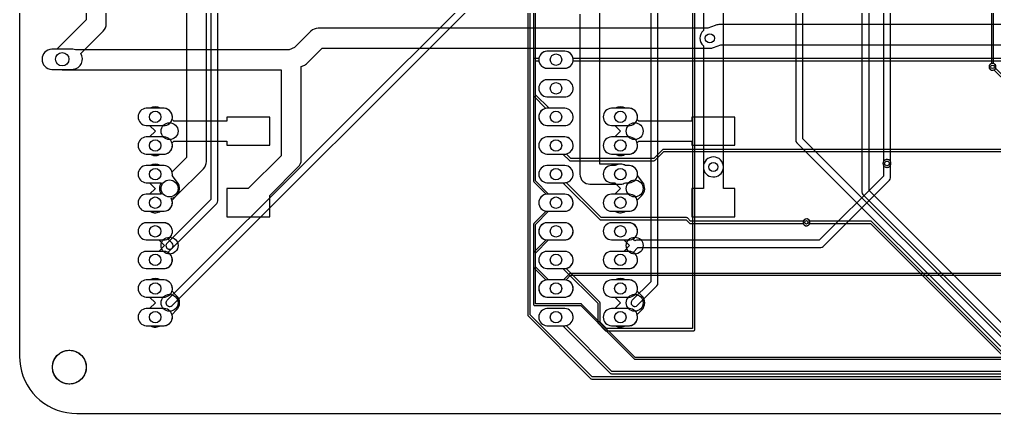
# Model space of a CAD drawing. Header units: millimetres. Extents: x 0 to 196, y 0 to 90.
# Drawn here: x 0 to 86.5, y 0.1 to 35.1 of the extents above; entities that cross this region are included whole.
import ezdxf

# ---------------------------------------------------------------- set-up
doc = ezdxf.new("R2010")
doc.units = ezdxf.units.MM

msp = doc.modelspace()

# ---------------------------------------------------------------- linework, layer by layer
at = {"layer": '16_copper'}
for points in [[(87.444, 6.572), (69.532, 24.484), (69.532, 75.338), (72.522, 78.327), (73.343, 78.327, 0.198912), (73.567, 78.42), (74.446, 79.299), (74.966, 79.299), (75.413, 79.745), (75.413, 80.376), (74.966, 80.823), (74.335, 80.823), (73.889, 80.376), (73.889, 79.745), (73.941, 79.693), (73.211, 78.962), (72.39, 78.962, 0.198912), (72.165, 78.869), (68.99, 75.694, 0.198912), (68.898, 75.47), (68.898, 24.352, 0.198912), (68.99, 24.128), (87.088, 6.03, 0.198912)], [(87.762, 7.525), (75.406, 19.88), (75.406, 74.041, 0.011242), (75.413, 74.056), (75.413, 74.687), (74.966, 75.133), (74.335, 75.133), (73.889, 74.687), (73.889, 74.056), (74.335, 73.609), (74.771, 73.609), (74.771, 19.748, 0.198912), (74.864, 19.524), (87.405, 6.983, 0.198912)], [(76.676, 71.184), (76.676, 22.45), (76.674, 22.446), (76.656, 22.403), (76.644, 22.358), (76.638, 22.312), (76.638, 22.265), (76.644, 22.219), (76.656, 22.174), (76.674, 22.131), (76.697, 22.091), (76.726, 22.054), (76.759, 22.021), (76.796, 21.992), (76.836, 21.969), (76.879, 21.951), (76.924, 21.939), (76.97, 21.933), (77.017, 21.933), (77.063, 21.939, 0.496832), (77.311, 22.45), (77.311, 71.052)], [(170.872, 3.34), (50.842, 3.34), (45.345, 8.837), (45.345, 53.203), (47.007, 54.864), (48.424, 54.864, 0.95208), (48.424, 56.388), (46.826, 56.388, 0.894038), (46.731, 54.875), (45.172, 53.317, 0.198912), (45.142, 53.245), (45.142, 8.795, 0.198912), (45.172, 8.723), (50.728, 3.167, 0.198912), (50.8, 3.137), (170.974, 3.137)], [(86.258, 53.086), (86.258, 31.148), (86.243, 31.143), (86.2, 31.122), (86.161, 31.093), (86.128, 31.06), (86.099, 31.021), (86.078, 30.978), (86.063, 30.932), (86.055, 30.885), (86.055, 30.837), (86.063, 30.79), (86.078, 30.744), (86.099, 30.701), (86.128, 30.662), (86.161, 30.629), (86.2, 30.6), (86.243, 30.579), (86.289, 30.564), (86.336, 30.556), (86.384, 30.556), (86.431, 30.564, 0.746974), (86.462, 31.148), (86.462, 53.044)], [(14.827, 51.607), (14.827, 22.815), (13.559, 21.547, 0.320499), (12.864, 22.098), (11.266, 22.098, 0.95208), (11.266, 20.574), (12.606, 20.574, 0.314082), (12.606, 19.558), (11.266, 19.558, 0.95208), (11.266, 18.034), (12.864, 18.034, 0.534511), (13.517, 19.122), (13.481, 19.188, -0.000138), (13.481, 19.189), (13.549, 19.203, 0.13637), (13.964, 19.437), (16.345, 21.819, 0.198912), (16.605, 22.447), (16.605, 51.975, 0.171263)], [(45.644, 51.181), (45.644, 20.701), (45.645, 20.693, 0.169977), (45.666, 20.647), (46.762, 19.552, 0.874716), (46.762, 18.04), (45.666, 16.945, 0.198912), (45.644, 16.891), (45.644, 13.081, 0.198912), (45.666, 13.027), (46.762, 11.932, 0.912653), (46.826, 10.414), (48.424, 10.414, 0.95208), (48.424, 11.938), (46.971, 11.938), (45.796, 13.113), (45.796, 16.859), (46.971, 18.034), (48.424, 18.034, 0.95208), (48.424, 19.558), (46.971, 19.558), (45.796, 20.733), (45.796, 47.187)], [(49.752, 35.528), (49.752, 21.336, 0.414214), (50.641, 20.447), (53.34, 20.447, 0.135739), (53.796, 20.574), (54.139, 20.574, 0.95208), (54.139, 22.098), (53.798, 22.098, 0.136086), (53.34, 22.225), (51.53, 22.225), (51.53, 50.972)], [(56.039, 47.53), (56.039, 11.784), (54.385, 10.131), (54.356, 10.097), (54.332, 10.06), (54.313, 10.019), (54.3, 9.977), (54.294, 9.933), (54.293, 9.888), (54.299, 9.844), (54.31, 9.801), (54.328, 9.76), (54.351, 9.722), (54.379, 9.688), (54.412, 9.658), (54.449, 9.632), (54.489, 9.613), (54.531, 9.598), (54.575, 9.59), (54.619, 9.589), (54.664, 9.593, 0.155131), (54.835, 9.681), (56.581, 11.428, 0.198912), (56.674, 11.652), (56.674, 47.398)], [(41.751, 38.771), (13.11, 10.131), (13.081, 10.097), (13.057, 10.06), (13.038, 10.019), (13.025, 9.977), (13.019, 9.933), (13.018, 9.888), (13.024, 9.844), (13.035, 9.801), (13.053, 9.76), (13.076, 9.722), (13.104, 9.688), (13.137, 9.658), (13.174, 9.632), (13.214, 9.613), (13.256, 9.598), (13.3, 9.59), (13.344, 9.589), (13.389, 9.593, 0.155131), (13.56, 9.681), (42.293, 38.415, 0.198912)], [(16.986, 38.163), (16.986, 19.086), (13.11, 15.211), (13.081, 15.177), (13.057, 15.14), (13.038, 15.099), (13.025, 15.057), (13.019, 15.013), (13.018, 14.968), (13.024, 14.924), (13.035, 14.881), (13.053, 14.84), (13.076, 14.802), (13.104, 14.768), (13.137, 14.738), (13.174, 14.712), (13.214, 14.693), (13.256, 14.678), (13.3, 14.67), (13.344, 14.669), (13.389, 14.673, 0.155131), (13.56, 14.761), (17.528, 18.73, 0.198912), (17.621, 18.955), (17.621, 38.032)], [(88.466, 4.293), (75.637, 17.122, 0.198912), (75.565, 17.151), (70.137, 17.151, 0.949259), (69.553, 16.978), (69.568, 16.933, 0.687507), (70.137, 16.948), (75.523, 16.948), (88.352, 4.119, 0.198912)]]:
    msp.add_lwpolyline(points, format="xyb", dxfattribs=at)
for points in [[(62.481, 50.62, 0.958928), (60.706, 50.546), (60.706, 34.081, 0.465948), (60.706, 32.721), (60.706, 21.971, 0.940378), (62.477, 21.862), (62.484, 21.971), (62.484, 50.546)], [(4.822, 30.647, 0.556772), (5.448, 32.036), (7.455, 34.042, 0.198912), (7.715, 34.671), (7.715, 45.625, 0.198912), (7.455, 46.253), (3.804, 49.905, 1), (2.546, 48.647), (5.937, 45.257), (5.937, 35.039), (3.329, 32.431), (2.876, 32.431, 0.957293), (2.876, 30.641), (4.744, 30.641)], [(59.857, 7.424, 0.390017), (59.95, 7.525), (59.95, 41.527, 0.949259), (59.777, 42.112), (59.732, 42.097, 0.687507), (59.747, 41.527), (59.747, 7.626), (52.112, 7.626), (51.537, 8.202), (51.537, 9.906, 0.198912), (51.507, 9.978), (48.519, 12.965, 0.894038), (48.424, 14.478), (46.826, 14.478, 0.95208), (46.826, 12.954), (48.243, 12.954), (51.333, 9.864), (51.333, 8.16, 0.198912), (51.363, 8.088), (51.998, 7.453, 0.198912), (52.07, 7.423), (59.849, 7.423)], [(48.499, 30.741, 0.906347), (48.424, 32.258), (46.826, 32.258, 0.95208), (46.826, 30.734), (48.424, 30.734)], [(48.499, 28.201, 0.906347), (48.424, 29.718), (46.826, 29.718, 0.95208), (46.826, 28.194), (48.424, 28.194)], [(12.939, 25.661, 0.906347), (12.864, 27.178), (11.266, 27.178, 0.95208), (11.266, 25.654), (12.864, 25.654)], [(48.499, 25.661, 0.906347), (48.424, 27.178), (46.826, 27.178, 0.95208), (46.826, 25.654), (48.424, 25.654)], [(54.214, 25.661, 0.906347), (54.139, 27.178), (52.541, 27.178, 0.95208), (52.541, 25.654), (54.139, 25.654)], [(12.939, 23.121, 0.906347), (12.864, 24.638), (11.266, 24.638, 0.95208), (11.266, 23.114), (12.864, 23.114)], [(48.499, 23.121, 0.906347), (48.424, 24.638), (46.826, 24.638, 0.95208), (46.826, 23.114), (48.424, 23.114)], [(54.214, 23.121, 0.906347), (54.139, 24.638), (52.541, 24.638, 0.95208), (52.541, 23.114), (54.139, 23.114)], [(48.499, 20.581, 0.906347), (48.424, 22.098), (46.826, 22.098, 0.95208), (46.826, 20.574), (48.424, 20.574)], [(54.214, 18.041, 0.906347), (54.139, 19.558), (52.541, 19.558, 0.95208), (52.541, 18.034), (54.139, 18.034)], [(12.939, 15.501, 0.906347), (12.864, 17.018), (11.266, 17.018, 0.95208), (11.266, 15.494), (12.864, 15.494)], [(48.499, 15.501, 0.906347), (48.424, 17.018), (46.826, 17.018, 0.95208), (46.826, 15.494), (48.424, 15.494)], [(54.214, 15.501, 0.906347), (54.139, 17.018), (52.541, 17.018, 0.95208), (52.541, 15.494), (54.139, 15.494)], [(12.939, 12.961, 0.906347), (12.864, 14.478), (11.266, 14.478, 0.95208), (11.266, 12.954), (12.864, 12.954)], [(54.214, 12.961, 0.906347), (54.139, 14.478), (52.541, 14.478, 0.95208), (52.541, 12.954), (54.139, 12.954)], [(12.939, 10.421, 0.906347), (12.864, 11.938), (11.266, 11.938, 0.95208), (11.266, 10.414), (12.864, 10.414)], [(54.214, 10.421, 0.906347), (54.139, 11.938), (52.541, 11.938, 0.95208), (52.541, 10.414), (54.139, 10.414)], [(12.939, 7.881, 0.906347), (12.864, 9.398), (11.266, 9.398, 0.95208), (11.266, 7.874), (12.864, 7.874)], [(169.553, 3.614, 0.390017), (169.647, 3.715), (169.647, 7.874), (169.861, 7.874), (170.307, 8.32), (170.307, 8.952), (169.861, 9.398), (169.229, 9.398), (168.783, 8.952), (168.783, 8.32), (169.229, 7.874), (169.443, 7.874), (169.443, 3.816), (52.588, 3.816), (48.519, 7.885, 0.894038), (48.424, 9.398), (46.826, 9.398, 0.95208), (46.826, 7.874), (48.243, 7.874), (52.474, 3.643, 0.198912), (52.546, 3.613), (169.545, 3.613)], [(54.214, 7.881, 0.906347), (54.139, 9.398), (52.541, 9.398, 0.95208), (52.541, 7.874), (54.139, 7.874)]]:
    msp.add_lwpolyline(points, format="xyb", close=True, dxfattribs=at)
at = {"layer": '1_copper'}
for points in [[(103.188, 34.608), (62.071, 34.608, 0.095414), (61.741, 34.544), (61.106, 34.29), (26.511, 34.29, 0.198912), (25.883, 34.03), (24.424, 32.571), (23.959, 32.385), (4.991, 32.385, 0.070233), (4.744, 32.431), (2.876, 32.431, 0.957293), (2.876, 30.641), (3.57, 30.641, 0.068618), (3.81, 30.607), (23.241, 30.607), (23.241, 22.974), (20.313, 20.046), (18.415, 20.046), (18.415, 17.546), (22.225, 17.546), (22.225, 19.444), (24.759, 21.977, 0.198912), (25.019, 22.606), (25.019, 30.894), (25.254, 30.988, 0.10157), (25.552, 31.185), (26.879, 32.512), (61.278, 32.512, 0.095414), (61.608, 32.576), (62.242, 32.83), (103.188, 32.83, 1)], [(87.382, 31.598), (49.143, 31.598, 0.36165), (48.424, 32.258), (46.826, 32.258, 0.36165), (46.107, 31.598), (45.72, 31.598, 0.414214), (45.618, 31.496), (45.618, 28.321, 0.198912), (45.648, 28.249), (46.731, 27.167, 0.894038), (46.826, 25.654), (48.424, 25.654), (48.499, 25.661, 0.906347), (48.424, 27.178), (47.007, 27.178), (45.822, 28.363), (45.822, 31.394), (46.107, 31.394, 0.36165), (46.826, 30.734), (48.424, 30.734, 0.36165), (49.143, 31.394), (87.382, 31.394, 0.36165)], [(87.457, 23.533), (57.143, 23.533, 0.198912), (57.071, 23.503), (56.301, 22.733), (50.825, 22.733, 0.181847), (50.759, 22.708), (48.937, 22.708), (48.519, 23.125, 0.894038), (48.424, 24.638), (46.826, 24.638, 0.95208), (46.826, 23.114), (48.243, 23.114), (48.823, 22.534, 0.198912), (48.895, 22.504), (50.8, 22.504), (50.806, 22.505), (50.813, 22.505), (50.819, 22.507, 0.110387), (50.867, 22.53), (56.343, 22.53, 0.198912), (56.415, 22.56), (57.185, 23.33), (87.606, 23.33, 0.18269)], [(174.647, 5.061), (54.642, 5.061), (49.901, 9.801, 0.198912), (49.848, 9.823), (45.796, 9.823), (45.796, 14.319), (46.971, 15.494), (48.424, 15.494, 0.95208), (48.424, 17.018), (46.826, 17.018, 0.912653), (46.762, 15.5), (45.666, 14.405, 0.198912), (45.644, 14.351), (45.644, 9.747, 0.414214), (45.72, 9.671), (49.816, 9.671), (54.556, 4.931, 0.198912), (54.61, 4.909), (174.647, 4.909)]]:
    msp.add_lwpolyline(points, format="xyb", dxfattribs=at)
for points in [[(133.833, 12.504, 0.182645), (133.898, 12.533), (135.456, 14.091), (141.105, 14.091, 0.954409), (141.796, 14.262), (141.784, 14.307, 0.730917), (141.105, 14.294), (135.414, 14.294, 0.198912), (135.342, 14.264), (133.784, 12.706), (127.36, 12.706), (109.927, 30.139, 0.198912), (109.855, 30.169), (87.196, 30.169), (86.635, 30.73, 0.949261), (86.099, 31.021), (86.078, 30.978, 0.687512), (86.491, 30.586), (87.082, 29.995, 0.198912), (87.154, 29.966), (109.813, 29.966), (127.246, 12.533, 0.198912), (127.318, 12.503), (133.826, 12.503)], [(48.499, 28.201, 0.906347), (48.424, 29.718), (46.826, 29.718, 0.95208), (46.826, 28.194), (48.424, 28.194)], [(12.132, 22.99, 0.116544), (12.521, 23.114), (12.864, 23.114, 0.492232), (13.553, 24.107), (13.703, 24.257), (18.415, 24.257), (18.415, 23.896), (22.225, 23.896), (22.225, 26.396), (18.415, 26.396), (18.415, 26.035), (13.703, 26.035), (13.553, 26.185, 0.492232), (12.864, 27.178), (12.522, 27.178, 0.276989), (11.608, 27.178), (11.266, 27.178, 0.95208), (11.266, 25.654), (11.57, 25.654), (12.078, 25.146), (11.57, 24.638), (11.266, 24.638, 0.95208), (11.266, 23.114), (11.608, 23.114), (11.63, 23.101), (11.696, 23.067), (11.765, 23.039), (11.837, 23.017), (11.909, 23.001), (11.983, 22.991), (12.058, 22.987)], [(53.407, 22.99, 0.116544), (53.796, 23.114), (54.139, 23.114, 0.492232), (54.828, 24.107), (54.978, 24.257), (59.69, 24.257), (59.69, 23.896), (63.5, 23.896), (63.5, 26.396), (59.69, 26.396), (59.69, 26.035), (54.978, 26.035), (54.828, 26.185, 0.492232), (54.139, 27.178), (53.797, 27.178, 0.276989), (52.883, 27.178), (52.541, 27.178, 0.95208), (52.541, 25.654), (52.845, 25.654), (53.353, 25.146), (52.845, 24.638), (52.541, 24.638, 0.95208), (52.541, 23.114), (52.883, 23.114), (52.905, 23.101), (52.971, 23.067), (53.04, 23.039), (53.112, 23.017), (53.184, 23.001), (53.258, 22.991), (53.333, 22.987)], [(71.12, 14.827, 0.198912), (71.345, 14.92), (77.218, 20.794, 0.198912), (77.311, 21.018), (77.311, 22.127, 0.942176), (76.697, 22.486), (76.674, 22.446, 0.236291), (76.676, 22.127), (76.676, 21.15), (70.988, 15.462), (54.769, 15.462, 0.122498), (54.62, 15.425), (54.461, 15.584, 0.760912), (54.139, 17.018), (52.541, 17.018, 0.95208), (52.541, 15.494), (53.653, 15.494), (54.161, 14.986), (53.653, 14.478), (52.541, 14.478, 0.95208), (52.541, 12.954), (54.139, 12.954, 0.760912), (54.461, 14.388), (54.9, 14.827)], [(63.5, 20.046), (62.484, 20.046), (62.484, 21.971, 1), (60.706, 21.971), (60.706, 20.046), (59.69, 20.046), (59.69, 17.546), (63.5, 17.546)], [(12.132, 17.91, 0.116544), (12.521, 18.034), (12.864, 18.034, 0.492232), (13.553, 19.027), (13.964, 19.437, 0.373238), (14.046, 20.599), (13.581, 21.22), (13.582, 21.224), (13.589, 21.299, 0.414214), (12.864, 22.098), (12.522, 22.098, 0.276989), (11.608, 22.098), (11.266, 22.098, 0.95208), (11.266, 20.574), (11.57, 20.574), (12.071, 20.072), (12.078, 20.066), (11.57, 19.558), (11.266, 19.558, 0.95208), (11.266, 18.034), (11.608, 18.034), (11.63, 18.021), (11.696, 17.987), (11.765, 17.959), (11.837, 17.937), (11.909, 17.921), (11.983, 17.911), (12.058, 17.907)], [(69.921, 16.752, 1), (69.779, 17.347), (69.733, 17.332, 0.212717), (69.563, 17.151), (59.573, 17.151), (59.286, 17.439, 0.198912), (59.214, 17.469), (51.636, 17.469), (48.519, 20.585, 0.894038), (48.424, 22.098), (46.826, 22.098, 0.95208), (46.826, 20.574), (48.243, 20.574), (51.522, 17.295, 0.198912), (51.594, 17.266), (59.172, 17.266), (59.459, 16.978, 0.198912), (59.531, 16.948), (69.563, 16.948), (69.568, 16.933), (69.589, 16.89), (69.618, 16.851), (69.651, 16.817), (69.69, 16.789), (69.733, 16.767), (69.779, 16.752), (69.826, 16.745), (69.874, 16.745)], [(53.407, 17.91, 0.116544), (53.796, 18.034), (54.139, 18.034, 0.492232), (54.828, 19.027), (55.239, 19.437, 0.373238), (55.321, 20.599), (54.856, 21.22), (54.857, 21.224), (54.864, 21.299, 0.414214), (54.139, 22.098), (53.797, 22.098, 0.276989), (52.883, 22.098), (52.541, 22.098, 0.95208), (52.541, 20.574), (52.845, 20.574), (53.346, 20.072), (53.353, 20.066), (52.845, 19.558), (52.541, 19.558, 0.95208), (52.541, 18.034), (52.883, 18.034), (52.905, 18.021), (52.971, 17.987), (53.04, 17.959), (53.112, 17.937), (53.184, 17.921), (53.258, 17.911), (53.333, 17.907)], [(48.499, 18.041, 0.906347), (48.424, 19.558), (46.826, 19.558, 0.95208), (46.826, 18.034), (48.424, 18.034)], [(12.939, 12.961, 0.722861), (13.186, 14.388), (13.56, 14.761, 0.414214), (13.56, 15.211), (13.186, 15.584, 0.760912), (12.864, 17.018), (11.266, 17.018, 0.95208), (11.266, 15.494), (12.378, 15.494), (12.886, 14.986), (12.378, 14.478), (11.266, 14.478, 0.95208), (11.266, 12.954), (12.864, 12.954)], [(48.499, 12.961, 0.906347), (48.424, 14.478), (46.826, 14.478, 0.95208), (46.826, 12.954), (48.424, 12.954)], [(48.499, 10.421, 0.868643), (48.488, 11.932), (48.927, 12.37), (87.598, 12.37), (88.037, 11.932, 0.912653), (88.101, 10.414), (89.699, 10.414, 0.95208), (89.699, 11.938), (88.246, 11.938), (87.684, 12.5, 0.198912), (87.63, 12.522), (48.895, 12.522, 0.198912), (48.841, 12.5), (48.279, 11.938), (46.826, 11.938, 0.95208), (46.826, 10.414), (48.424, 10.414)], [(12.132, 7.75, 0.116544), (12.521, 7.874), (12.864, 7.874, 0.492232), (13.553, 8.867), (13.964, 9.277, 0.414214), (13.964, 10.535), (13.553, 10.945, 0.492232), (12.864, 11.938), (12.522, 11.938, 0.276989), (11.608, 11.938), (11.266, 11.938, 0.95208), (11.266, 10.414), (11.57, 10.414), (12.078, 9.906), (11.57, 9.398), (11.266, 9.398, 0.95208), (11.266, 7.874), (11.608, 7.874), (11.63, 7.861), (11.696, 7.827), (11.765, 7.799), (11.837, 7.777), (11.909, 7.761), (11.983, 7.751), (12.058, 7.747)], [(53.407, 7.75, 0.116544), (53.796, 7.874), (54.139, 7.874, 0.492232), (54.828, 8.867), (55.239, 9.277, 0.414214), (55.239, 10.535), (54.828, 10.945, 0.492232), (54.139, 11.938), (53.797, 11.938, 0.276989), (52.883, 11.938), (52.541, 11.938, 0.95208), (52.541, 10.414), (52.845, 10.414), (53.353, 9.906), (52.845, 9.398), (52.541, 9.398, 0.95208), (52.541, 7.874), (52.883, 7.874), (52.905, 7.861), (52.971, 7.827), (53.04, 7.799), (53.112, 7.777), (53.184, 7.761), (53.258, 7.751), (53.333, 7.747)], [(48.499, 7.881, 0.906347), (48.424, 9.398), (46.826, 9.398, 0.95208), (46.826, 7.874), (48.424, 7.874)]]:
    msp.add_lwpolyline(points, format="xyb", close=True, dxfattribs=at)
at = {"layer": 'drills_NPTH'}
msp.add_circle((4.445, 4.191), 1.5, dxfattribs=at)
at = {"layer": 'drills_PTH'}
for centre, radius in [((3.81, 31.536), 0.597), ((47.625, 31.496), 0.508), ((47.625, 28.956), 0.508), ((12.065, 26.416), 0.508), ((47.625, 26.416), 0.508), ((53.34, 26.416), 0.508), ((13.335, 25.146), 0.75), ((54.61, 25.146), 0.75), ((12.065, 23.876), 0.508), ((47.625, 23.876), 0.508), ((53.34, 23.876), 0.508), ((12.065, 21.336), 0.508), ((47.625, 21.336), 0.508), ((53.34, 21.336), 0.508), ((13.335, 20.066), 0.75), ((54.61, 20.066), 0.75), ((12.065, 18.796), 0.508), ((47.625, 18.796), 0.508), ((53.34, 18.796), 0.508), ((12.065, 16.256), 0.508), ((47.625, 16.256), 0.508), ((53.34, 16.256), 0.508), ((13.335, 14.986), 0.75), ((54.61, 14.986), 0.75), ((12.065, 13.716), 0.508), ((47.625, 13.716), 0.508), ((53.34, 13.716), 0.508), ((12.065, 11.176), 0.508), ((47.625, 11.176), 0.508), ((53.34, 11.176), 0.508), ((13.335, 9.906), 0.75), ((54.61, 9.906), 0.75), ((12.065, 8.636), 0.508), ((47.625, 8.636), 0.508), ((53.34, 8.636), 0.508)]:
    msp.add_circle(centre, radius, dxfattribs=at)
at = {"layer": 'drills_via_1_16'}
for centre, radius in [((61.278, 33.401), 0.406), ((86.36, 30.861), 0.152), ((61.595, 21.971), 0.406), ((76.994, 22.289), 0.203), ((69.85, 17.05), 0.152)]:
    msp.add_circle(centre, radius, dxfattribs=at)
at = {"layer": 'holes'}
msp.add_lwpolyline([(2.945, 4.245), (2.953, 4.351), (2.968, 4.458), (2.991, 4.562), (3.021, 4.665), (3.058, 4.765), (3.103, 4.863), (3.154, 4.957), (3.212, 5.047), (3.276, 5.133), (3.346, 5.214), (3.422, 5.29), (3.503, 5.36), (3.589, 5.424), (3.679, 5.482), (3.773, 5.533), (3.871, 5.578), (3.971, 5.615), (4.074, 5.645), (4.179, 5.668), (4.285, 5.683), (4.391, 5.691), (4.499, 5.691), (4.605, 5.683), (4.712, 5.668), (4.816, 5.645), (4.919, 5.615), (5.019, 5.578), (5.117, 5.533), (5.211, 5.482), (5.301, 5.424), (5.387, 5.36), (5.468, 5.29), (5.544, 5.214), (5.614, 5.133), (5.678, 5.047), (5.736, 4.957), (5.787, 4.863), (5.832, 4.765), (5.869, 4.665), (5.899, 4.562), (5.922, 4.458), (5.937, 4.351), (5.945, 4.245), (5.945, 4.137), (5.937, 4.031), (5.922, 3.925), (5.899, 3.82), (5.869, 3.717), (5.832, 3.617), (5.787, 3.519), (5.736, 3.425), (5.678, 3.335), (5.614, 3.249), (5.544, 3.168), (5.468, 3.092), (5.387, 3.022), (5.301, 2.958), (5.211, 2.9), (5.117, 2.849), (5.019, 2.804), (4.919, 2.767), (4.816, 2.737), (4.712, 2.714), (4.605, 2.699), (4.499, 2.691), (4.391, 2.691), (4.285, 2.699), (4.179, 2.714), (4.074, 2.737), (3.971, 2.767), (3.871, 2.804), (3.773, 2.849), (3.679, 2.9), (3.589, 2.958), (3.503, 3.022), (3.422, 3.092), (3.346, 3.168), (3.276, 3.249), (3.212, 3.335), (3.154, 3.425), (3.103, 3.519), (3.058, 3.617), (3.021, 3.717), (2.991, 3.82), (2.968, 3.925), (2.953, 4.031), (2.945, 4.137), (2.945, 4.245)], close=True, dxfattribs=at)
at = {"layer": 'outline'}
msp.add_lwpolyline([(0.02, 84.836), (0.02, 5.156), (0.02, 5.156), (0.039, 4.713), (0.097, 4.274), (0.193, 3.841), (0.326, 3.419), (0.496, 3.009), (0.701, 2.616), (0.939, 2.242), (1.208, 1.891), (1.508, 1.564), (1.835, 1.264), (2.186, 0.995), (2.56, 0.757), (2.953, 0.552), (3.363, 0.382), (3.785, 0.249), (4.218, 0.153), (4.657, 0.095), (5.1, 0.076), (191.135, 0.076)], dxfattribs=at)

doc.saveas('drawing.dxf')
